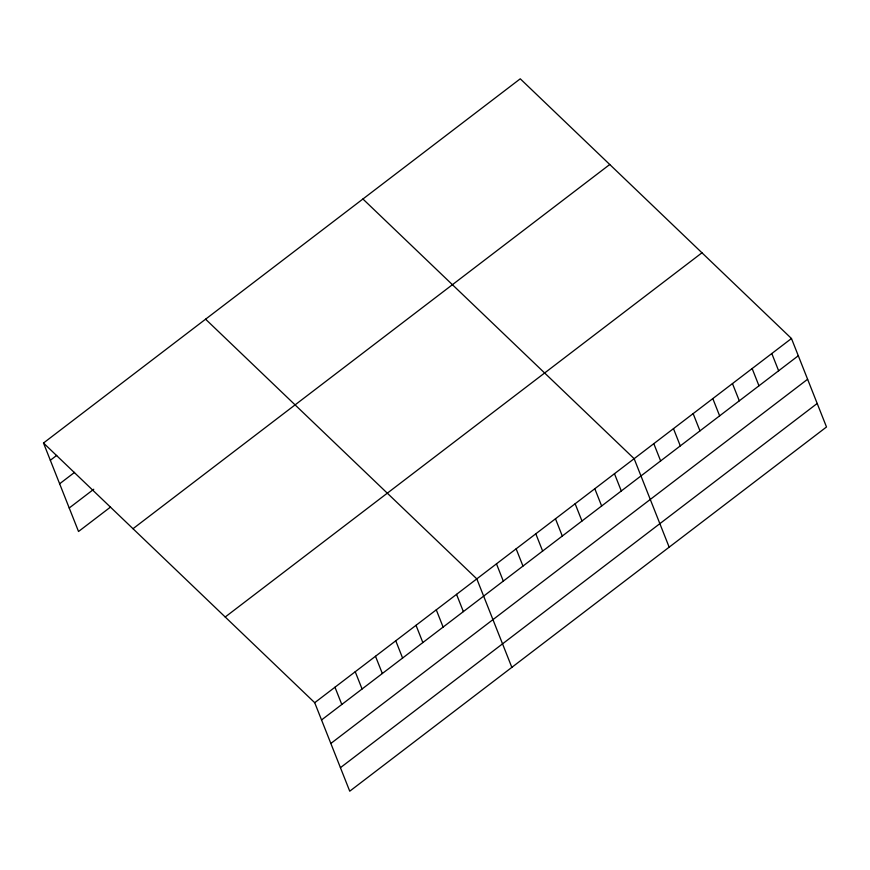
<?xml version="1.0" encoding="UTF-8"?>
<svg xmlns="http://www.w3.org/2000/svg" width="870" height="870" viewBox="0 0 870 870"><rect width="100%" height="100%" fill="white"/><g stroke="black" fill="none" stroke-linecap="round" stroke-linejoin="round"><path stroke-width="1.3" d="M43.5 443.015L520.26 78.811L791.472 338.506L826.5 426.985L349.74 791.189L314.712 702.699L43.5 443.015L78.528 531.494L110.523 507.058M50.329 460.273L56.724 455.38M59.639 483.774L74.57 472.366M69.23 507.993L93.753 489.255M133.001 528.71L609.75 164.506M225.21 617.004L701.97 252.8M314.712 702.699L791.472 338.506M321.541 719.958L798.301 355.754M330.85 743.458L807.61 379.255M340.442 767.677L817.191 403.473M362.921 199.002L634.143 458.686L669.171 547.176M205.592 319.192L476.814 578.876L511.843 667.355M771.799 353.524L778.628 370.772M752.137 368.543L758.966 385.801M732.464 383.572L739.304 400.82M712.802 398.59L719.631 415.849M693.14 413.62L699.969 430.867M673.467 428.638L680.296 445.897M653.805 443.667L660.635 460.915M614.47 473.715L621.3 490.963M594.808 488.733L601.638 505.992M575.135 503.763L581.976 521.01M555.473 518.781L562.303 536.029M535.811 533.81L542.641 551.058M516.138 548.829L522.968 566.076M496.476 563.847L503.306 581.106M456.543 594.351L463.373 611.61M436.283 609.837L443.113 627.085M416.023 625.312L422.853 642.56M395.763 640.788L402.592 658.046M375.503 656.274L382.332 673.521M355.232 671.749L362.072 688.996M334.972 687.224L341.801 704.482"/></g></svg>
